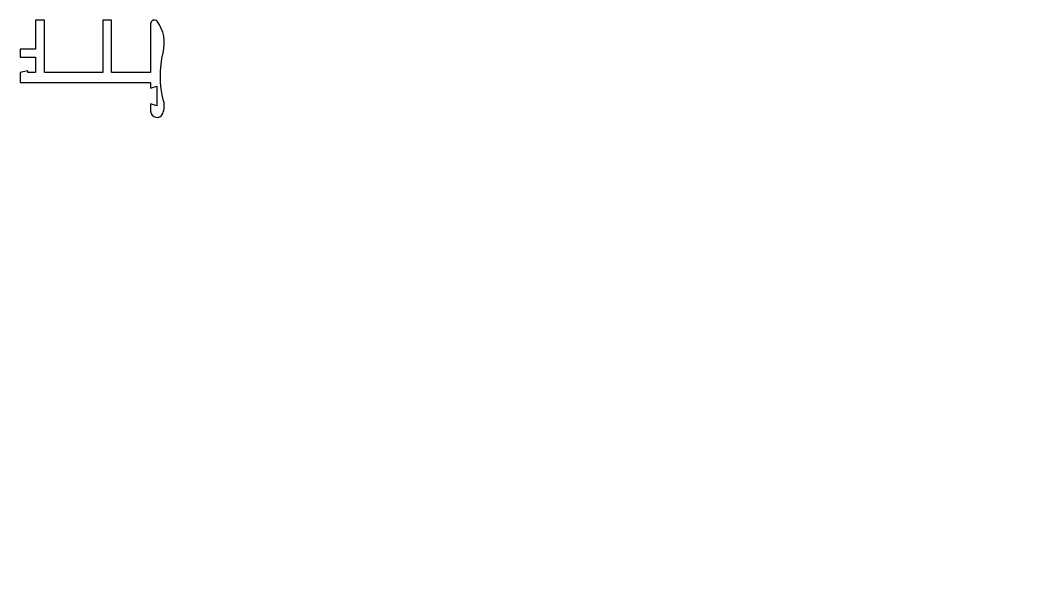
# Model space of a CAD drawing. Extents: x 241 to 498, y 128 to 272.
import ezdxf

# ---------------------------------------------------------------- set-up
doc = ezdxf.new("R2010")
doc.units = 0
doc.layers.add('ANA', color=220, linetype='CONTINUOUS')

msp = doc.modelspace()

# ---------------------------------------------------------------- linework, layer by layer
at = {"layer": 'ANA'}
msp.add_lwpolyline([(247.59, 258.63), (247.59, 272.13), (245.34, 272.13), (245.34, 264.63), (241.34, 264.63), (241.34, 262.63), (245.34, 262.63), (245.34, 258.63), (243.34, 258.63), (243.34, 259.13), (241.34, 258.63), (241.34, 256.13), (274.84, 256.13), (274.84, 254.63), (276.44, 255.13), (276.44, 250.13), (274.84, 250.63), (274.84, 248.73, 0.823253), (277.92, 248.13, 0.169278), (278.17, 251.41, -0.125337), (278.06, 263.75, 0.215104), (276.55, 271.84, 0.670428), (274.84, 271.13), (274.84, 258.63), (264.84, 258.63), (264.84, 272.13), (262.59, 272.13), (262.59, 258.63)], format="xyb", close=True, dxfattribs=at)
for points in [[(498, 243.3, 0.175401), (498, 243.3)], [(462.03, 127.67, 0.175401), (462.03, 127.67)]]:
    msp.add_lwpolyline(points, format="xyb", dxfattribs=at)

doc.saveas('drawing.dxf')
